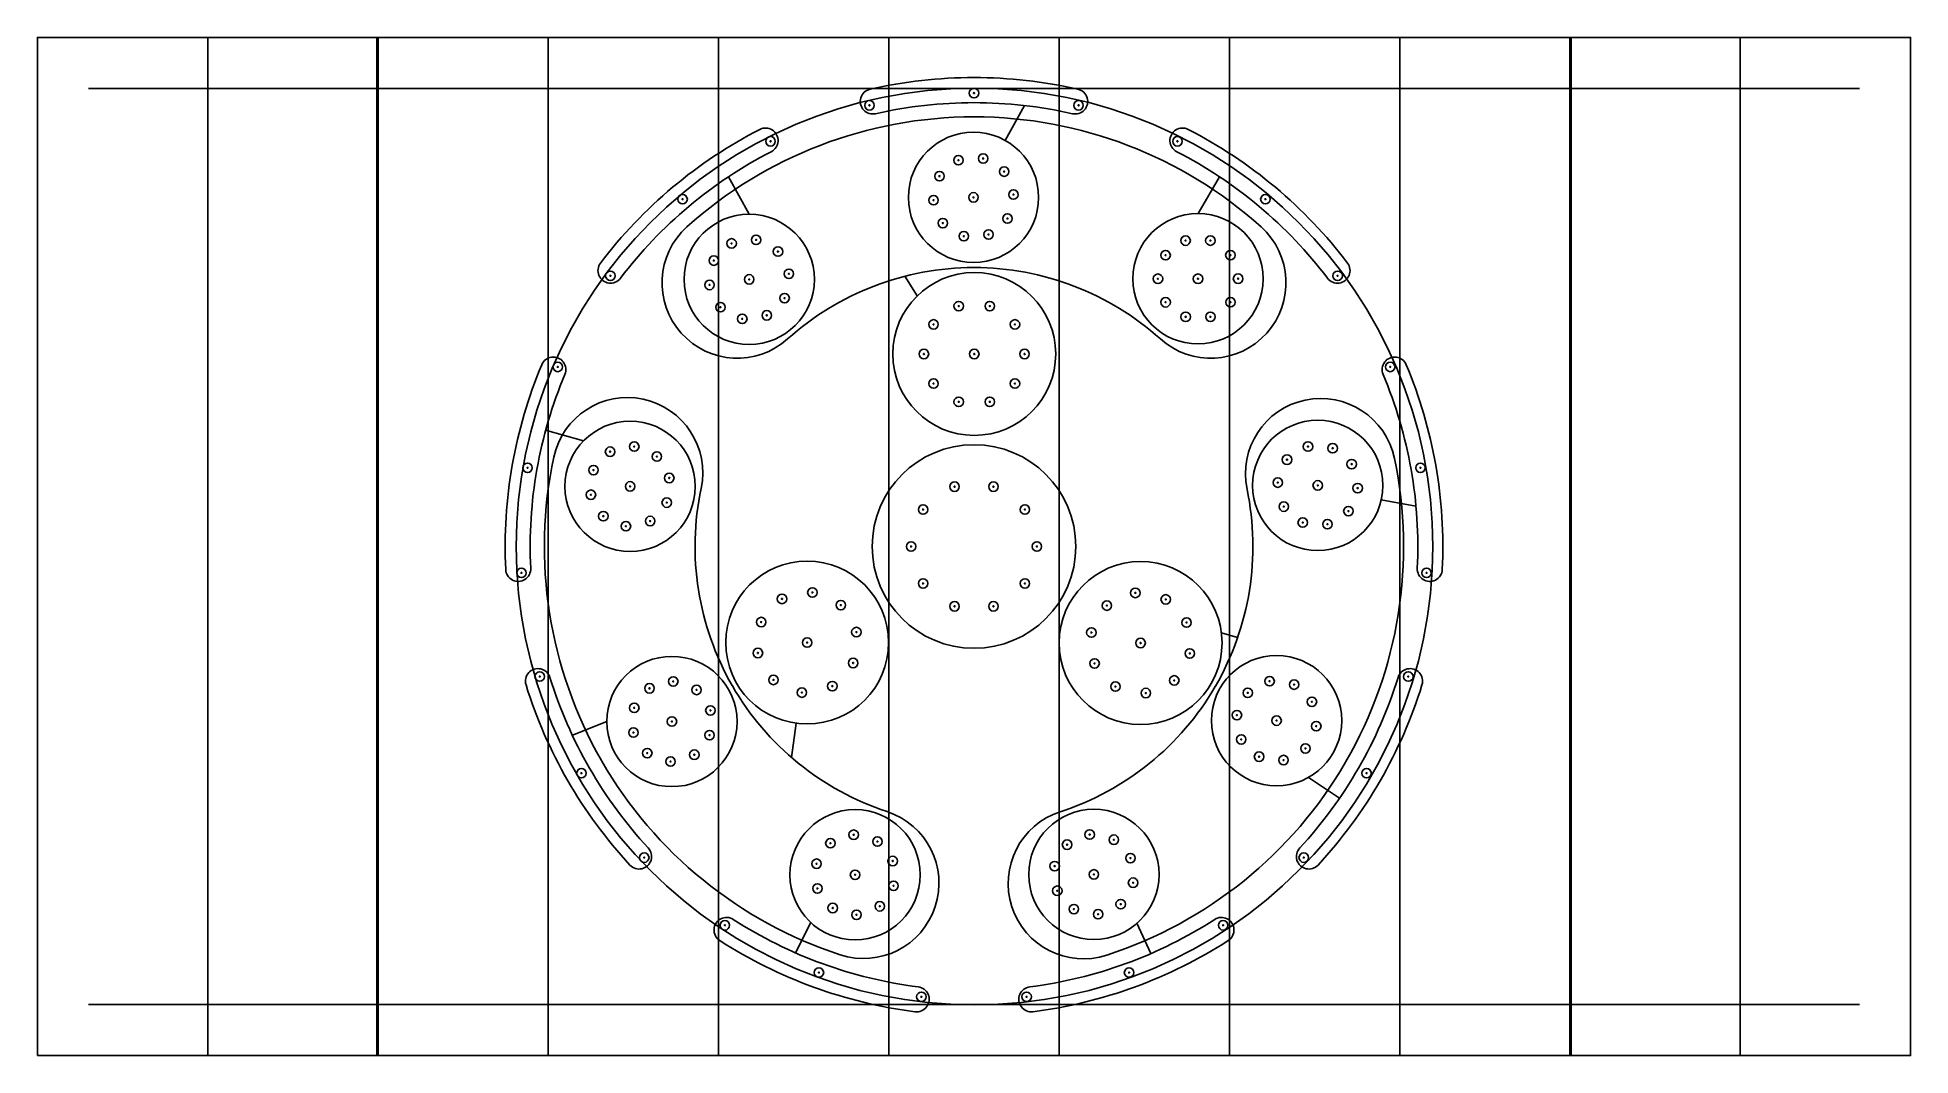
# Model space of a CAD drawing. Header units: millimetres. Extents: x -2760 to 2760, y -1500 to 1500.
import ezdxf

# ---------------------------------------------------------------- set-up
doc = ezdxf.new("R2010")
doc.units = ezdxf.units.MM
for name, color, linetype, true_color in [('annotations', 230, 'Continuous', 0xff0090), ('bolts', 3, 'Continuous', 0x00ff00), ('Default', 18, 'Continuous', 0x000000), ('magnets', 1, 'Continuous', 0xff0000), ('panels', 251, 'Continuous', 0x696969), ('projection safe area', 1, 'Continuous', 0xff0000), ('topics', 5, 'Continuous', 0x0000ff)]:
    doc.layers.add(name, color=color, linetype=linetype, true_color=true_color)

msp = doc.modelspace()

# ---------------------------------------------------------------- linework, layer by layer
at = {"layer": 'annotations'}
for p, q in [((91.54824176185399, 1196.778338182906), (148.4351417467824, 1299.479261456945)), ((-1.230753426805109, 1266.110557804801), (1.230753426805109, 1266.110557804801)), ((-662.4511610525649, 979.1702918406788), (-723.6104108969907, 1089.526188534983)), ((660.1779694375932, 981.0777260760823), (723.6104108969907, 1089.526188534983)), ((-167.0499971924091, 738.9064758826627), (-204.1833400831089, 796.2753495773987)), ((0.7990808538497163, 822.0368788454032), (-0.7990808538497731, 822.0368788454032)), ((-1150.46095779285, 311.6988728444749), (-1262.310828787163, 342.4189156409785)), ((1200.123981436508, 137.4025154623403), (1302.516314695372, 118.8721675349686)), ((729.0531000792884, -254.2958648743962), (777.0026352117195, -268.350840479673)), ((-712.8526489759346, -409.3731422065889), (-712.0554203881542, -410.7582585998146)), ((710.9538652659328, -412.6619320648962), (711.7547969557743, -411.2789536586423)), ((-1082.24484325357, -515.6963526927472), (-1183.677737295422, -556.4048494516098)), ((-524.4369764818686, -520.7617327665782), (-538.2797863467911, -621.2890956089252)), ((-1096.715863601938, -632.6545454374273), (-1097.943764147459, -630.5211734022027)), ((1096.252839969477, -633.456525893954), (1095.01923586401, -635.5866049773085)), ((985.8879054811703, -680.4525574040663), (1077.069085562159, -742.025287431883)), ((-480.9258552438017, -1108.170781397946), (-525.6022408897614, -1197.673422362598)), ((480.3403847276342, -1110.206269531841), (520.9806341720246, -1199.691010668911))]:
    msp.add_line(p, q, dxfattribs=at)
for centre, radius, start, end in [((0, -4.072263e-10), 1381.773884543379, 77.18850024488785, 102.8114997551122), ((-298.2130630477079, 1311.371390021248), 36.92223713403668, 102.8115132245942, 282.8115132245949), ((298.2130630477079, 1311.371390021248), 36.92223713403668, 257.1884867754051, 77.18848677540582), ((614.4038915447097, 1196.30005082056), 36.92223713403668, 62.81558094188659, 242.8155809418872), ((-2.617378e-10, -3.11972e-10), 1381.773884543379, 37.19256796218026, 62.81556747240454), ((-7.88428e-11, 1.202415e-10), 1307.929410274768, 117.1844332880653, 129.9959322827084), ((0, 0), 1307.92941027491, 129.9959322827076, 142.8074312773493), ((1071.320027773677, 812.9571646953882), 36.92223713403668, 217.1925544926976, 37.19255449269819), ((1.809e-13, -3.898e-13), 822.0372672282588, 90.0556957323603, 131.9174576757357), ((-1.809e-13, -3.898e-13), 822.0372672282588, 48.0825423242643, 89.94430426763971), ((1239.665467029029, 521.3976250370314), 36.92223713403668, 22.81141322459408, 202.8114132245948), ((-1.376898e-10, 4.14211e-11), 1307.929410274768, 157.1886010053577, 170.0001000000008), ((-4.010397e-10, -7.07134e-11), 1381.773884543379, 357.1884002448878, 22.81139975511211), ((0, 0), 1307.92941027491, 170.0001000000001, 182.8115989946417), ((4.281e-13, 3.77e-14), 822.0372672282588, 168.0058932179285, 209.8676551613039), ((-4.28e-13, 3.88e-14), 822.0372672282588, 329.9790466260245, 11.8408085693999), ((1343.232751792843, -65.96762880067726), 36.92223713403668, 177.1883867754051, 357.1883867754058), ((-1.321292e-10, -5.67104e-11), 1307.929410274768, 197.1606378719877, 209.9721368666308), ((1284.980586581024, -396.8007631651486), 36.92223713403668, 342.8393763579641, 162.8393763579649), ((2.476e-13, 3.512e-13), 822.0372672282588, 209.9790466260245, 251.8408085693999), ((-2.467e-13, 3.519e-13), 822.0372672282588, 288.0058932179285, 329.8676551613039), ((-3.527673e-10, 2.034416e-10), 1381.773884543379, 317.2163633782578, 342.8393628884821), ((0, 0), 1307.92941027491, 209.9721368666301, 222.7836358612717), ((987.0187443127564, -913.465900794237), 36.92223713403668, 137.2163499087751, 317.2163499087759), ((-6.47643e-11, -1.283736e-10), 1307.929410274768, 237.1605378719877, 249.9720368666308), ((729.2955958997622, -1129.935346530839), 36.92223713403668, 302.8394763579643, 122.839476357965), ((-1.394663e-10, 3.825995e-10), 1381.773884543379, 277.2164633782579, 302.8394628884822), ((0, 0), 1307.92941027491, 249.97203686663, 262.7835358612717), ((168.9379900494749, -1334.198601804319), 36.92223713403668, 97.21644990877515, 277.2164499087758)]:
    msp.add_arc(centre, radius, start, end, dxfattribs=at)
at = {"layer": 'annotations', "extrusion": (0, 0, -1)}
for centre, radius, start, end in [((1.68825e-11, 1.427907e-10), 1307.929410274768, 77.18850100535764, 90.00000000000075), ((0, 0), 1307.92941027491, 90.00000000000001, 102.8114989946417), ((-2.617378e-10, -3.11972e-10), 1381.773884543379, 37.19256796218025, 62.81556747240454), ((-2.0748e-12, -1.2506e-12), 1266.111155996497, 48.08254305981928, 89.94430426763961), ((614.4038915447097, 1196.30005082056), 36.92223713403668, 62.81558094188659, 242.8155809418872), ((2.0748e-12, -1.2506e-12), 1266.111155996497, 90.0556957323604, 131.9174569401807), ((-7.88428e-11, 1.202415e-10), 1307.929410274768, 117.1844332880653, 129.9959322827084), ((0, 0), 1307.92941027491, 129.9959322827076, 142.8074312773493), ((697.5034831135719, 776.9040162069183), 222.0369443841185, 228.0825478831166, 48.08254095973385), ((-697.5034831135719, 776.9040162069183), 222.0369443841185, 131.9174590402662, 311.9174521168834), ((1071.320027773677, 812.9571646953882), 36.92223713403668, 217.1925544926976, 37.19255449269819), ((1239.665467029029, 521.3976250370314), 36.92223713403668, 22.81141322459408, 202.8114132245948), ((-4.010397e-10, -7.07134e-11), 1381.773884543379, 357.1884002448878, 22.81139975511211), ((-1.376898e-10, 4.14211e-11), 1307.929410274768, 157.1886010053577, 170.0001000000008), ((1021.281011653772, 216.9701698147732), 222.0369443841185, 11.99410814660195, 191.9941012232192), ((-1021.857871877922, 214.2368993313917), 222.0369443841185, 348.1591969894524, 168.1591900660697), ((-2.1188e-12, -1.1744e-12), 1266.111155996497, 330.1323448386962, 11.99410604651651), ((2.122e-12, -1.1687e-12), 1266.111155996497, 168.1591921661551, 210.0209533739754), ((0, 0), 1307.92941027491, 170.0001000000001, 182.8115989946417), ((1343.232751792843, -65.96762880067726), 36.92223713403668, 177.1883867754051, 357.1883867754058), ((1284.980586581024, -396.8007631651486), 36.92223713403668, 342.8393763579641, 162.8393763579649), ((-1.321292e-10, -5.67104e-11), 1307.929410274768, 197.1606378719877, 209.9721368666308), ((-3.527673e-10, 2.034416e-10), 1381.773884543379, 317.2163633782578, 342.8393628884821), ((-4.89e-14, 2.422e-12), 1266.111155996497, 288.1591921661551, 330.0209533739754), ((4.24e-14, 2.4222e-12), 1266.111155996497, 210.1323448386962, 251.9941060465165), ((0, 0), 1307.92941027491, 209.9721368666301, 222.7836358612717), ((325.394338689966, -992.0733257690805), 222.0369443841185, 108.1591969894524, 288.1591900660696), ((-322.738826903869, -992.940385402225), 222.0369443841185, 251.9941081466019, 71.9941012232192), ((987.0187443127564, -913.465900794237), 36.92223713403668, 137.2163499087751, 317.2163499087759), ((729.2955958997622, -1129.935346530839), 36.92223713403668, 302.8394763579643, 122.839476357965), ((-6.47643e-11, -1.283736e-10), 1307.929410274768, 237.1605378719877, 249.9720368666308), ((-1.394663e-10, 3.825995e-10), 1381.773884543379, 277.2164633782579, 302.8394628884822), ((0, 0), 1307.92941027491, 249.97203686663, 262.7835358612717), ((168.9379900494749, -1334.198601804319), 36.92223713403668, 97.21644990877515, 277.2164499087758)]:
    msp.add_arc(centre, radius, start, end, dxfattribs=at)
at = {"layer": 'bolts'}
for centre, radius in [((3.6e-15, 1336), 1.5), ((-308.1028032362699, 1299.98794711257), 1.5), ((-599.5943155895859, 1193.893905132553), 1.5), ((-45.78262353013235, 1138.232957305805), 1.500000000000385), ((26.98737564717669, 1143.375723546591), 1.500000000000205), ((88.88238381459871, 1104.76317650769), 1.499999999999449), ((-101.6319473929074, 1091.299239693192), 1.500000000000211), ((-858.7624603082095, 1023.436874831756), 1.5), ((-119.2280524742936, 1020.501655618312), 1.500000000000035), ((-1.483720444096718, 1028.822826192052), 1.499999999999449), ((116.2606115861002, 1037.143996765821), 1.500000000000457), ((-91.84982470277754, 952.8824758764132), 1.500000000000145), ((98.66450650472854, 966.3464126909396), 1.5000000000005), ((-714.2742191632461, 893.223770103968), 1.500000000000205), ((-642.0402252847448, 903.4301873616141), 1.499999999999449), ((-29.95481653537024, 914.2699288375414), 1.499999999999654), ((42.81518264193897, 919.4126950782982), 1.500000000000134), ((623.6190411914273, 901.3114748794103), 1.500000000000211), ((696.5705175463728, 901.3655350631052), 1.500000000000385), ((-766.7135662397048, 842.50852877488), 1.500000000000385), ((-577.6025151227, 869.2292760587892), 1.500000000000457), ((564.63183283422, 858.3879373376571), 1.500000000000035), ((755.6212774610144, 858.5294687360451), 1.500000000000205), ((-1071.634728943909, 797.8063723243362), 1.5), ((-662.4511610402812, 787.1702918406796), 1.499999999999449), ((-545.5741038017476, 803.6846218669295), 1.5000000000005), ((542.1400011657761, 788.990254861406), 1.500000000000145), ((660.1779694375966, 789.0777260760876), 1.499999999999449), ((778.2159377094279, 789.1651972907592), 1.499999999999449), ((-779.3282182788214, 770.6559618144603), 1.500000000000211), ((-558.1887558408569, 731.8320549064783), 1.500000000000134), ((564.7346614141967, 719.6259834161515), 1.499999999999654), ((755.724106040992, 719.7675148145399), 1.500000000000457), ((-747.299806957881, 705.1113076225922), 1.500000000000035), ((-682.8620967958061, 670.910396319754), 1.500000000000145), ((-610.6281029173344, 681.1168135774126), 1.499999999999654), ((-45.06826400023368, 708.366820445571), 1.500000000000141), ((46.58617653138805, 708.366820445573), 1.500000000000511), ((623.7854213288197, 676.7899170890691), 1.500000000000134), ((696.7368976837946, 676.8439772727764), 1.5000000000005), ((-119.2182640002127, 654.4936919939865), 1.5000000000003), ((120.7361765313902, 654.493691993975), 1.500000000000384), ((-147.5410437344199, 567.3251390789932), 1.500000000000123), ((0.7589562655892621, 567.325139078999), 1.500000000000093), ((149.0589562655784, 567.3251390789985), 1.500000000000486), ((1226.737950205936, 529.1597126809074), 1.5), ((-119.2182640002312, 480.1565861640155), 1.499999999999738), ((120.7361765313872, 480.1565861640306), 1.499999999999669), ((-45.06826400024167, 426.2834577124257), 1.500000000000066), ((46.58617653138725, 426.2834577124404), 1.500000000000006), ((-1072.54507749107, 279.3721730409136), 1.499999999999449), ((-1001.19900566868, 294.5925166765143), 1.500000000000457), ((984.2942083757694, 294.624963257436), 1.500000000000035), ((1057.071749648664, 289.5900540082935), 1.500000000000211), ((-1121.31896855348, 225.1224875532661), 1.500000000000205), ((-934.532527558619, 264.9698645117373), 1.5000000000005), ((922.4564952738957, 255.9207249467996), 1.500000000000145), ((1112.990571943951, 242.7391614023076), 1.500000000000385), ((1315.703562928161, 231.9916690274562), 1.5), ((-1013.450341061149, 177.1920295137419), 1.499999999999449), ((-898.0099718887077, 201.8190628366029), 1.500000000000134), ((-57.291750757111, 176.3258781211186), 1.500000000000379), ((57.291750757111, 176.325878121105), 1.499999999999947), ((895.1785149614161, 188.2610426024042), 1.499999999999654), ((1012.93505035858, 180.1143883070402), 1.499999999999449), ((1130.691585755771, 171.967734011681), 1.500000000000205), ((-1128.890710233589, 152.5649961908807), 1.500000000000385), ((-905.5817135688447, 129.2615714742224), 1.499999999999654), ((-149.9917507571072, 108.9753857750179), 1.5000000000009), ((149.9917507571081, 108.9753857750334), 1.500000000000399), ((912.8795287732067, 117.4896152117726), 1.500000000000134), ((-1092.368154563703, 89.41419451576542), 1.500000000000211), ((-1025.701676453646, 59.79154235097457), 1.500000000000035), ((-954.3556046312245, 75.01188598658456), 1.500000000000145), ((968.7983510685253, 70.63872260577716), 1.5000000000005), ((1041.575892341418, 65.6038133566492), 1.500000000000457), ((1103.413605443265, 104.3080516672662), 1.499999999999449), ((-185.3999999999942, -1.1369e-12), 1.499999999999545), ((185.3999999999951, 2.274e-13), 1.5), ((-149.9917507571226, -108.975385775019), 1.499999999999897), ((149.9917507571081, -108.9753857750181), 1.500000000000399), ((1333.739609062992, -77.6830433009518), 1.5), ((-565.8474607807416, -154.5737267519149), 1.500000000000486), ((-476.1958896781557, -135.5176970500316), 1.499999999999669), ((475.4369334125647, -136.8322478627275), 1.499999999999738), ((565.0885045151579, -155.8882775646179), 1.500000000000123), ((-392.4653918577364, -172.7969165148526), 1.500000000000006), ((-57.29175075712465, -176.325878121105), 1.499999999999806), ((57.29175075711191, -176.3258781211184), 1.500000000000455), ((391.7064355921509, -174.1114673275397), 1.500000000000066), ((-627.1762521491451, -222.6862499650013), 1.500000000000384), ((-346.6381715919092, -252.1719903848859), 1.500000000000066), ((345.8792153263493, -253.4865411975879), 1.500000000000006), ((626.4172958835666, -224.000800777729), 1.5000000000003), ((-636.7567499695701, -313.8385978814183), 1.500000000000511), ((-491.6974607807473, -283.005294133138), 1.500000000000093), ((490.9385045151582, -284.319844945861), 1.500000000000093), ((635.9977937039914, -315.1531486941192), 1.500000000000141), ((-356.2186694123333, -343.324338301288), 1.499999999999738), ((355.4597131467686, -344.638889113999), 1.499999999999669), ((1279.873988431201, -383.1691189764774), 1.5), ((-956.3233543747772, -417.8873552898322), 1.500000000000457), ((-886.2127954986793, -397.7272372605198), 1.5000000000005), ((-817.6423418206919, -422.6273117035593), 1.500000000000134), ((-590.9295297037575, -393.2136717514518), 1.500000000000141), ((-507.1990318833536, -430.4928912162575), 1.5000000000003), ((-417.5474607807377, -411.4368615143753), 1.500000000000123), ((416.7885045151633, -412.7514123270836), 1.500000000000486), ((506.440075617755, -431.8074420289738), 1.500000000000384), ((590.1705734381824, -394.5282225641548), 1.500000000000511), ((806.758392557187, -431.1933323334378), 1.499999999999654), ((871.1453432813753, -396.8969564124536), 1.500000000000145), ((943.3943846066835, -406.9963055226733), 1.500000000000035), ((-1001.194167928551, -475.4071859214835), 1.499999999999449), ((-776.8035760218169, -483.0765965041033), 1.499999999999654), ((774.8271591787528, -496.7853833747386), 1.500000000000134), ((995.9088384014012, -457.6337715682542), 1.500000000000211), ((-1003.686110485349, -548.3161088813665), 1.500000000000205), ((-890.2448432535712, -515.6963526927279), 1.499999999999449), ((891.7285636976677, -513.1264734993238), 1.499999999999449), ((1008.629968216581, -529.4675636239083), 1.500000000000385), ((-779.2955185785979, -555.9855194639592), 1.500000000000145), ((787.5482889939507, -568.6191754304195), 1.5000000000005), ((976.6987348381726, -595.0596146652236), 1.500000000000205), ((-962.8473446864492, -608.765393681896), 1.500000000000385), ((-894.276891008494, -633.6654681249373), 1.500000000000211), ((-824.1663321323899, -613.5053500956382), 1.500000000000035), ((840.0627427886768, -619.2566414759887), 1.500000000000457), ((912.3117841139522, -629.3559905862062), 1.499999999999449), ((-1157.00993945601, -667.9999999999999), 1.5), ((1157.00993945601, -668.0000000000008), 1.5), ((-423.224247266778, -874.3233444727065), 1.5000000000005), ((-354.6907729323501, -849.3216701182506), 1.500000000000134), ((-284.550412044082, -869.3778561798166), 1.499999999999654), ((274.2245505598882, -878.6089799256717), 1.500000000000134), ((340.8470521546482, -848.8875548903736), 1.499999999999654), ((412.2156034654485, -864.0021408479903), 1.500000000000145), ((-971.771185194932, -916.8188281360927), 1.5), ((-463.9733772187185, -934.8330894154382), 1.500000000000457), ((-239.5943984780899, -926.8311212665535), 1.500000000000145), ((461.0698436194263, -918.1794796886315), 1.500000000000035), ((-350.4838893182986, -967.2846801477197), 1.499999999999449), ((237.7956298748246, -941.8138417845136), 1.5000000000005), ((353.2723716235524, -966.2697555898292), 1.499999999999449), ((468.7491133722759, -990.7256693951754), 1.500000000000211), ((-461.3733801585208, -1007.73823902888), 1.499999999999449), ((-236.9944014178887, -999.7362708800281), 1.500000000000035), ((245.4748996276882, -1014.360031491054), 1.500000000000457), ((-416.4173665925248, -1065.191504115649), 1.500000000000205), ((-346.2770057042467, -1085.247690177187), 1.500000000000385), ((-277.7435313698425, -1060.246015822754), 1.500000000000211), ((294.3291397816422, -1068.537370331672), 1.499999999999449), ((365.6976910924661, -1083.651956289311), 1.500000000000205), ((432.320192687216, -1053.930531253985), 1.500000000000385), ((-734.1452934734066, -1116.210861831602), 1.5), ((-456.9411026199513, -1255.428543859213), 1.5), ((-155.1032212620274, -1326.966085005244), 1.5)]:
    msp.add_circle(centre, radius, dxfattribs=at)
at = {"layer": 'bolts', "extrusion": (0, 0, -1)}
for centre in [(-308.1028032362699, 1299.98794711257), (-599.5943155895859, 1193.893905132553), (-858.7624603082095, 1023.436874831756), (-1071.634728943909, 797.8063723243362), (1226.737950205936, 529.1597126809081), (1315.70356292816, 231.9916690274571), (1333.739609062992, -77.68304330095089), (1279.873988431202, -383.1691189764764), (-971.7711851949314, -916.8188281360935), (-734.1452934734059, -1116.210861831602), (-456.9411026199505, -1255.428543859214), (-155.1032212620265, -1326.966085005244)]:
    msp.add_circle(centre, 1.5, dxfattribs=at)
at = {"layer": 'Default'}
for p, q in [((-2760, 1500), (-2760, -1500)), ((2760, 1500), (2760, -1500))]:
    msp.add_line(p, q, dxfattribs=at)
msp.add_lwpolyline([(-2760, -1500), (2760, -1500), (2760, 1500), (-2760, 1500)], close=True, dxfattribs=at)
msp.add_circle((1.500000000001364, 1.1369e-12), 1350.487158573642, dxfattribs=at)
for p in [(3.6e-15, 1336), (-308.1028032362699, 1299.98794711257), (308.1028032362699, 1299.98794711257), (-599.5943155895859, 1193.893905132553), (599.5943155895859, 1193.893905132553), (-858.7624603082095, 1023.436874831756), (-1.483720444096718, 1028.822826192052), (858.7624603082095, 1023.436874831756), (-1071.634728943909, 797.8063723243362), (-662.4511610402812, 787.1702918406796), (660.1779694375966, 789.0777260760876), (1071.634728943909, 797.8063723243362), (0.7589562655892621, 567.325139078999), (-1226.737950205936, 529.1597126809081), (1226.737950205936, 529.1597126809074), (-1315.70356292816, 231.9916690274571), (1315.703562928161, 231.9916690274562), (-1013.450341061149, 177.1920295137419), (1012.93505035858, 180.1143883070402), (-1333.739609062992, -77.68304330095089), (1333.739609062992, -77.6830433009518), (-491.6974607807473, -283.005294133138), (490.9385045151582, -284.319844945861), (-1279.873988431202, -383.1691189764764), (1279.873988431201, -383.1691189764774), (-890.2448432535712, -515.6963526927279), (891.7285636976677, -513.1264734993238), (-1157.00993945601, -667.9999999999999), (1157.00993945601, -668.0000000000008), (-971.771185194932, -916.8188281360927), (971.7711851949314, -916.8188281360935), (-350.4838893182986, -967.2846801477197), (353.2723716235524, -966.2697555898292), (-734.1452934734066, -1116.210861831602), (734.1452934734059, -1116.210861831602), (-456.9411026199513, -1255.428543859213), (456.9411026199505, -1255.428543859214), (-155.1032212620274, -1326.966085005244), (155.1032212620265, -1326.966085005244)]:
    msp.add_point(p, dxfattribs=at)
at = {"layer": 'magnets', "extrusion": (0, 0, -1)}
for centre, radius in [((-3.6e-15, 1336), 14), ((308.1028032362698, 1299.987947112569), 14), ((599.5943155895857, 1193.893905132552), 14), ((101.6319473929074, 1091.299239693193), 13.99999999999945), ((45.78262353013235, 1138.232957305805), 14.00000000000006), ((-26.98737564717675, 1143.375723546591), 13.99999999999956), ((-88.88238381459871, 1104.76317650769), 13.99999999999948), ((-116.2606115861003, 1037.143996765821), 14.00000000000002), ((858.7624603082093, 1023.436874831756), 14), ((119.2280524742936, 1020.501655618311), 13.99999999999995), ((1.483720444094899, 1028.822826192052), 13.99999999999913), ((91.8498247027776, 952.8824758764138), 14.00000000000047), ((-98.6645065047303, 966.3464126909392), 13.99999999999945), ((714.2742191632465, 893.2237701039684), 13.99999999999956), ((642.0402252847448, 903.4301873616141), 13.99999999999948), ((577.6025151226997, 869.2292760587887), 14.00000000000002), ((29.95481653537018, 914.2699288375418), 13.99999999999989), ((-42.81518264193892, 919.4126950782986), 14.00000000000048), ((-623.6190411914282, 901.3114748794112), 13.99999999999945), ((-696.5705175463731, 901.3655350631054), 14.00000000000006), ((766.7135662397051, 842.5085287748803), 14.00000000000006), ((-564.6318328342194, 858.3879373376565), 13.99999999999995), ((-755.6212774610149, 858.5294687360454), 13.99999999999956), ((1071.634728943908, 797.8063723243358), 14), ((779.3282182788223, 770.6559618144613), 13.99999999999945), ((662.4511610402799, 787.1702918406808), 13.99999999999913), ((545.5741038017459, 803.6846218669301), 13.99999999999945), ((-542.1400011657763, 788.9902548614064), 14.00000000000047), ((-660.1779694375981, 789.0777260760865), 13.99999999999913), ((-778.2159377094279, 789.1651972907592), 13.99999999999948), ((747.2998069578805, 705.1113076225914), 13.99999999999995), ((558.1887558408571, 731.8320549064784), 14.00000000000048), ((45.068264000233, 708.3668204455716), 14.00000000000006), ((-46.58617653138765, 708.3668204455732), 13.99999999999976), ((-564.734661414197, 719.6259834161517), 13.99999999999989), ((-755.7241060409916, 719.7675148145395), 14.00000000000002), ((682.8620967958063, 670.9103963197543), 14.00000000000047), ((610.6281029173347, 681.1168135774129), 13.99999999999989), ((119.2182640002131, 654.4936919939868), 13.99999999999979), ((-120.7361765313898, 654.4936919939752), 14.0000000000002), ((-623.7854213288199, 676.7899170890695), 14.00000000000048), ((-696.7368976837959, 676.843977272775), 13.99999999999945), ((147.5410437344204, 567.3251390789924), 13.99999999999994), ((-0.7589562655896032, 567.3251390789977), 14.00000000000003), ((-149.0589562655792, 567.325139078997), 14.00000000000003), ((-1226.737950205936, 529.1597126809071), 14), ((119.2182640002312, 480.1565861640165), 14.00000000000002), ((-120.7361765313863, 480.15658616403), 14.00000000000002), ((45.06826400024127, 426.2834577124254), 13.99999999999976), ((-46.58617653138643, 426.2834577124398), 13.99999999999992), ((1072.54507749107, 279.3721730409136), 13.99999999999948), ((1001.199005668679, 294.5925166765142), 14.00000000000002), ((934.5325275586183, 264.9698645117392), 13.99999999999945), ((-984.2942083757684, 294.624963257436), 13.99999999999995), ((-1057.071749648665, 289.5900540082938), 13.99999999999945), ((1121.318968553481, 225.1224875532662), 13.99999999999956), ((-922.4564952738962, 255.9207249467997), 14.00000000000047), ((-1112.990571943952, 242.7391614023076), 14.00000000000006), ((-1315.70356292816, 231.9916690274563), 14), ((1128.890710233589, 152.5649961908808), 14.00000000000006), ((1013.450341061149, 177.1920295137437), 13.99999999999913), ((898.0099718887082, 201.819062836603), 14.00000000000048), ((57.291750757111, 176.3258781211186), 14.00000000000026), ((-57.291750757111, 176.3258781211046), 14.00000000000018), ((-895.1785149614166, 188.2610426024042), 13.99999999999989), ((-1012.93505035858, 180.1143883070384), 13.99999999999913), ((-1130.691585755771, 171.9677340116812), 13.99999999999956), ((905.5817135688452, 129.2615714742226), 13.99999999999989), ((149.9917507571081, 108.9753857750188), 14.00000000000006), ((-149.9917507571081, 108.9753857750338), 14.00000000000006), ((-912.8795287732071, 117.4896152117726), 14.00000000000048), ((-1103.413605443265, 104.3080516672662), 13.99999999999948), ((1092.368154563704, 89.41419451576576), 13.99999999999945), ((1025.701676453645, 59.79154235097451), 13.99999999999995), ((954.3556046312249, 75.01188598658456), 14.00000000000047), ((-968.7983510685251, 70.6387226057754), 13.99999999999945), ((-1041.575892341418, 65.6038133566492), 14.00000000000002), ((185.3999999999942, 0), 13.99999999999955), ((-185.3999999999951, 4.547e-13), 14), ((149.9917507571226, -108.9753857750184), 13.99999999999985), ((-149.991750757109, -108.9753857750184), 13.99999999999995), ((-1333.739609062992, -77.6830433009518), 14), ((565.8474607807407, -154.5737267519136), 14.00000000000003), ((476.1958896781547, -135.5176970500321), 14.00000000000002), ((392.4653918577355, -172.796916514853), 13.99999999999992), ((57.29175075712374, -176.3258781211043), 14.00000000000054), ((-57.29175075711191, -176.3258781211191), 13.99999999999983), ((-391.7064355921506, -174.11146732754), 13.99999999999976), ((-475.4369334125656, -136.8322478627281), 14.00000000000002), ((-565.0885045151574, -155.8882775646171), 13.99999999999994), ((627.1762521491451, -222.6862499650017), 14.0000000000002), ((-626.4172958835669, -224.0008007777288), 13.99999999999979), ((491.6974607807464, -283.0052941331371), 14.00000000000003), ((346.6381715919092, -252.1719903848855), 13.99999999999976), ((-345.8792153263492, -253.4865411975869), 13.99999999999992), ((-490.938504515157, -284.3198449458607), 14.00000000000003), ((636.7567499695701, -313.8385978814188), 13.99999999999976), ((356.2186694123342, -343.3243383012884), 14.00000000000002), ((-355.4597131467685, -344.6388891139979), 14.00000000000002), ((-635.9977937039916, -315.1531486941201), 14.00000000000006), ((886.2127954986797, -397.727237260518), 13.99999999999945), ((590.9295297037584, -393.2136717514516), 14.00000000000006), ((-590.1705734381827, -394.5282225641545), 13.99999999999976), ((-871.1453432813757, -396.8969564124538), 14.00000000000047), ((-1279.873988431201, -383.1691189764773), 14), ((956.3233543747767, -417.8873552898318), 14.00000000000002), ((817.6423418206923, -422.6273117035596), 14.00000000000048), ((507.1990318833536, -430.4928912162579), 13.99999999999979), ((417.5474607807368, -411.4368615143753), 13.99999999999994), ((-416.7885045151617, -412.7514123270836), 14.00000000000003), ((-506.4400756177555, -431.8074420289735), 14.0000000000002), ((-806.7583925571873, -431.193332333438), 13.99999999999989), ((-943.3943846066827, -406.9963055226728), 13.99999999999995), ((1001.194167928551, -475.4071859214835), 13.99999999999948), ((776.8035760218172, -483.0765965041036), 13.99999999999989), ((-774.8271591787533, -496.7853833747388), 14.00000000000048), ((-995.9088384014024, -457.6337715682549), 13.99999999999945), ((1003.68611048535, -548.3161088813667), 13.99999999999956), ((890.2448432535721, -515.6963526927264), 13.99999999999913), ((779.2955185785984, -555.9855194639597), 14.00000000000047), ((-891.7285636976668, -513.1264734993254), 13.99999999999913), ((-1008.629968216582, -529.4675636239085), 14.00000000000006), ((962.8473446864497, -608.7653936818962), 14.00000000000006), ((824.1663321323891, -613.5053500956377), 13.99999999999995), ((-787.5482889939494, -568.6191754304209), 13.99999999999945), ((-840.0627427886764, -619.2566414759884), 14.00000000000002), ((-976.698734838173, -595.0596146652239), 13.99999999999956), ((1157.00993945601, -667.9999999999997), 14), ((894.2768910084951, -633.6654681249379), 13.99999999999945), ((-912.3117841139522, -629.3559905862062), 13.99999999999948), ((-1157.00993945601, -668.0000000000006), 14), ((423.2242472667795, -874.3233444727053), 13.99999999999945), ((354.6907729323502, -849.321670118251), 14.00000000000048), ((284.5504120440822, -869.377856179817), 13.99999999999989), ((-274.2245505598884, -878.6089799256722), 14.00000000000048), ((-340.8470521546483, -848.8875548903741), 13.99999999999989), ((-412.2156034654487, -864.0021408479906), 14.00000000000047), ((971.7711851949316, -916.8188281360924), 14), ((463.9733772187183, -934.8330894154377), 14.00000000000002), ((239.5943984780901, -926.8311212665539), 14.00000000000047), ((-237.7956298748227, -941.8138417845139), 13.99999999999945), ((-461.0698436194259, -918.1794796886306), 13.99999999999995), ((350.4838893183004, -967.284680147719), 13.99999999999913), ((236.9944014178883, -999.7362708800273), 13.99999999999995), ((-353.2723716235507, -966.2697555898299), 13.99999999999913), ((-468.7491133722762, -990.7256693951767), 13.99999999999945), ((461.3733801585208, -1007.73823902888), 13.99999999999948), ((277.743531369843, -1060.246015822755), 13.99999999999945), ((-245.474899627688, -1014.360031491053), 14.00000000000002), ((-432.3201926872162, -1053.930531253986), 14.00000000000006), ((734.1452934734062, -1116.210861831601), 14), ((416.4173665925248, -1065.191504115649), 13.99999999999956), ((346.2770057042469, -1085.247690177188), 14.00000000000006), ((-294.3291397816422, -1068.537370331672), 13.99999999999948), ((-365.6976910924662, -1083.651956289311), 13.99999999999956), ((456.9411026199512, -1255.428543859213), 14), ((155.1032212620273, -1326.966085005243), 14)]:
    msp.add_circle(centre, radius, dxfattribs=at)
at = {"layer": 'magnets'}
for centre in [(308.1028032362698, 1299.987947112569), (599.5943155895857, 1193.893905132552), (858.7624603082093, 1023.436874831756), (1071.634728943908, 797.8063723243358), (-1226.737950205935, 529.1597126809079), (-1315.70356292816, 231.9916690274571), (-1333.739609062992, -77.68304330095089), (-1279.873988431201, -383.1691189764763), (971.7711851949311, -916.8188281360933), (734.1452934734057, -1116.210861831602), (456.9411026199504, -1255.428543859213), (155.1032212620265, -1326.966085005244)]:
    msp.add_circle(centre, 14, dxfattribs=at)
at = {"layer": 'panels'}
for p, q in [((-2258.182, 1500), (-2258.182, -1500)), ((-1756.364, 1500), (-1756.364, -1500)), ((-1254.545714285714, 1500), (-1254.545714285714, -1500)), ((-752.727428571429, 1500), (-752.727428571429, -1500)), ((-250.9091428571439, 1500), (-250.9091428571439, -1500)), ((250.9091428571421, 1500), (250.9091428571421, -1500)), ((752.7274285714279, 1500), (752.7274285714279, -1500)), ((1254.545714285712, 1500), (1254.545714285712, -1500)), ((1756.364, 1500), (1756.364, -1500)), ((2258.182, 1500), (2258.182, -1500))]:
    msp.add_line(p, q, dxfattribs=at)
at = {"layer": 'projection safe area'}
for p, q in [((-1760, -1500), (-1760, 1500)), ((1760, -1500), (1760, 1500)), ((2610, 1350), (-2610, 1350)), ((-2610, -1350), (2610, -1350))]:
    msp.add_line(p, q, dxfattribs=at)
at = {"layer": 'topics'}
for centre, radius in [((-1.48372044409308, 1028.822826192049), 191.9999999999992), ((-662.4511610402765, 787.1702918406796), 191.9999999999992), ((660.1779694375975, 789.0777260760829), 191.9999999999992), ((0.7589562655886084, 567.3251390790015), 239.9999999999996), ((-1013.450341061145, 177.192029513745), 191.9999999999992), ((1012.935050358577, 180.114388307036), 191.9999999999992), ((1.819e-12, -5.2296e-12), 300.0000000000063), ((-491.6974607807492, -283.0052941331398), 239.9999999999996), ((490.9385045151607, -284.3198449458616), 239.9999999999996), ((-890.2448432535703, -515.6963526927232), 191.9999999999992), ((891.7285636976632, -513.1264734993254), 191.9999999999992), ((-350.4838893183011, -967.2846801477153), 191.9999999999992), ((353.2723716235478, -966.2697555898276), 191.9999999999992)]:
    msp.add_circle(centre, radius, dxfattribs=at)

doc.saveas('drawing.dxf')
